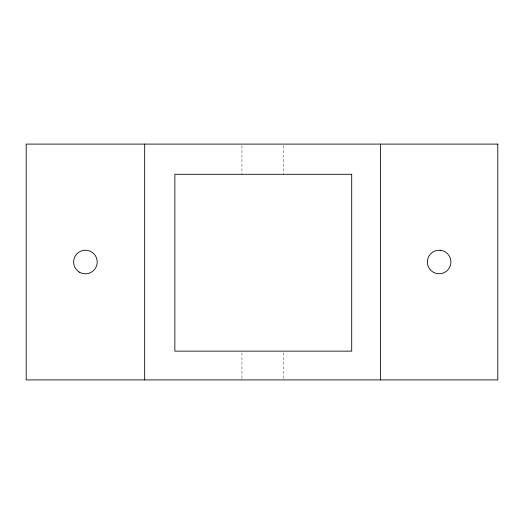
<?xml version="1.0" encoding="UTF-8"?>
<svg xmlns="http://www.w3.org/2000/svg" width="524" height="524" viewBox="0 0 524 524"><rect width="100%" height="100%" fill="white"/><g stroke="black" fill="none" stroke-linecap="round" stroke-linejoin="round"><path stroke-width="0.39" stroke-dasharray="2.62 1.97" d="M283.202 145.731L283.202 174.289M283.202 352.737L283.202 379.101M241.937 145.731L241.937 174.289M241.937 352.737L241.937 379.9"/><path stroke-width="0.79" d="M380.47 144.1L380.47 379.9M144.67 144.1L144.67 379.9M440.206 250.256L437.134 250.38A11.79 11.79 0 0 0 427.394 260.926L427.512 264.004A11.79 11.79 0 0 0 438.057 273.744L441.136 273.62A11.79 11.79 0 0 0 450.876 263.074L450.751 259.996A11.79 11.79 0 0 0 440.206 250.256M497.8 144.1L26.2 144.1L26.2 379.9L497.8 379.9L497.8 144.1M351.709 174.289L174.859 174.289L174.859 351.139L351.709 351.139L351.709 174.289M79.537 272.211A11.79 11.79 0 0 0 97.222 262A11.79 11.79 0 0 0 79.537 251.789A11.79 11.79 0 0 0 79.537 272.211"/></g></svg>
